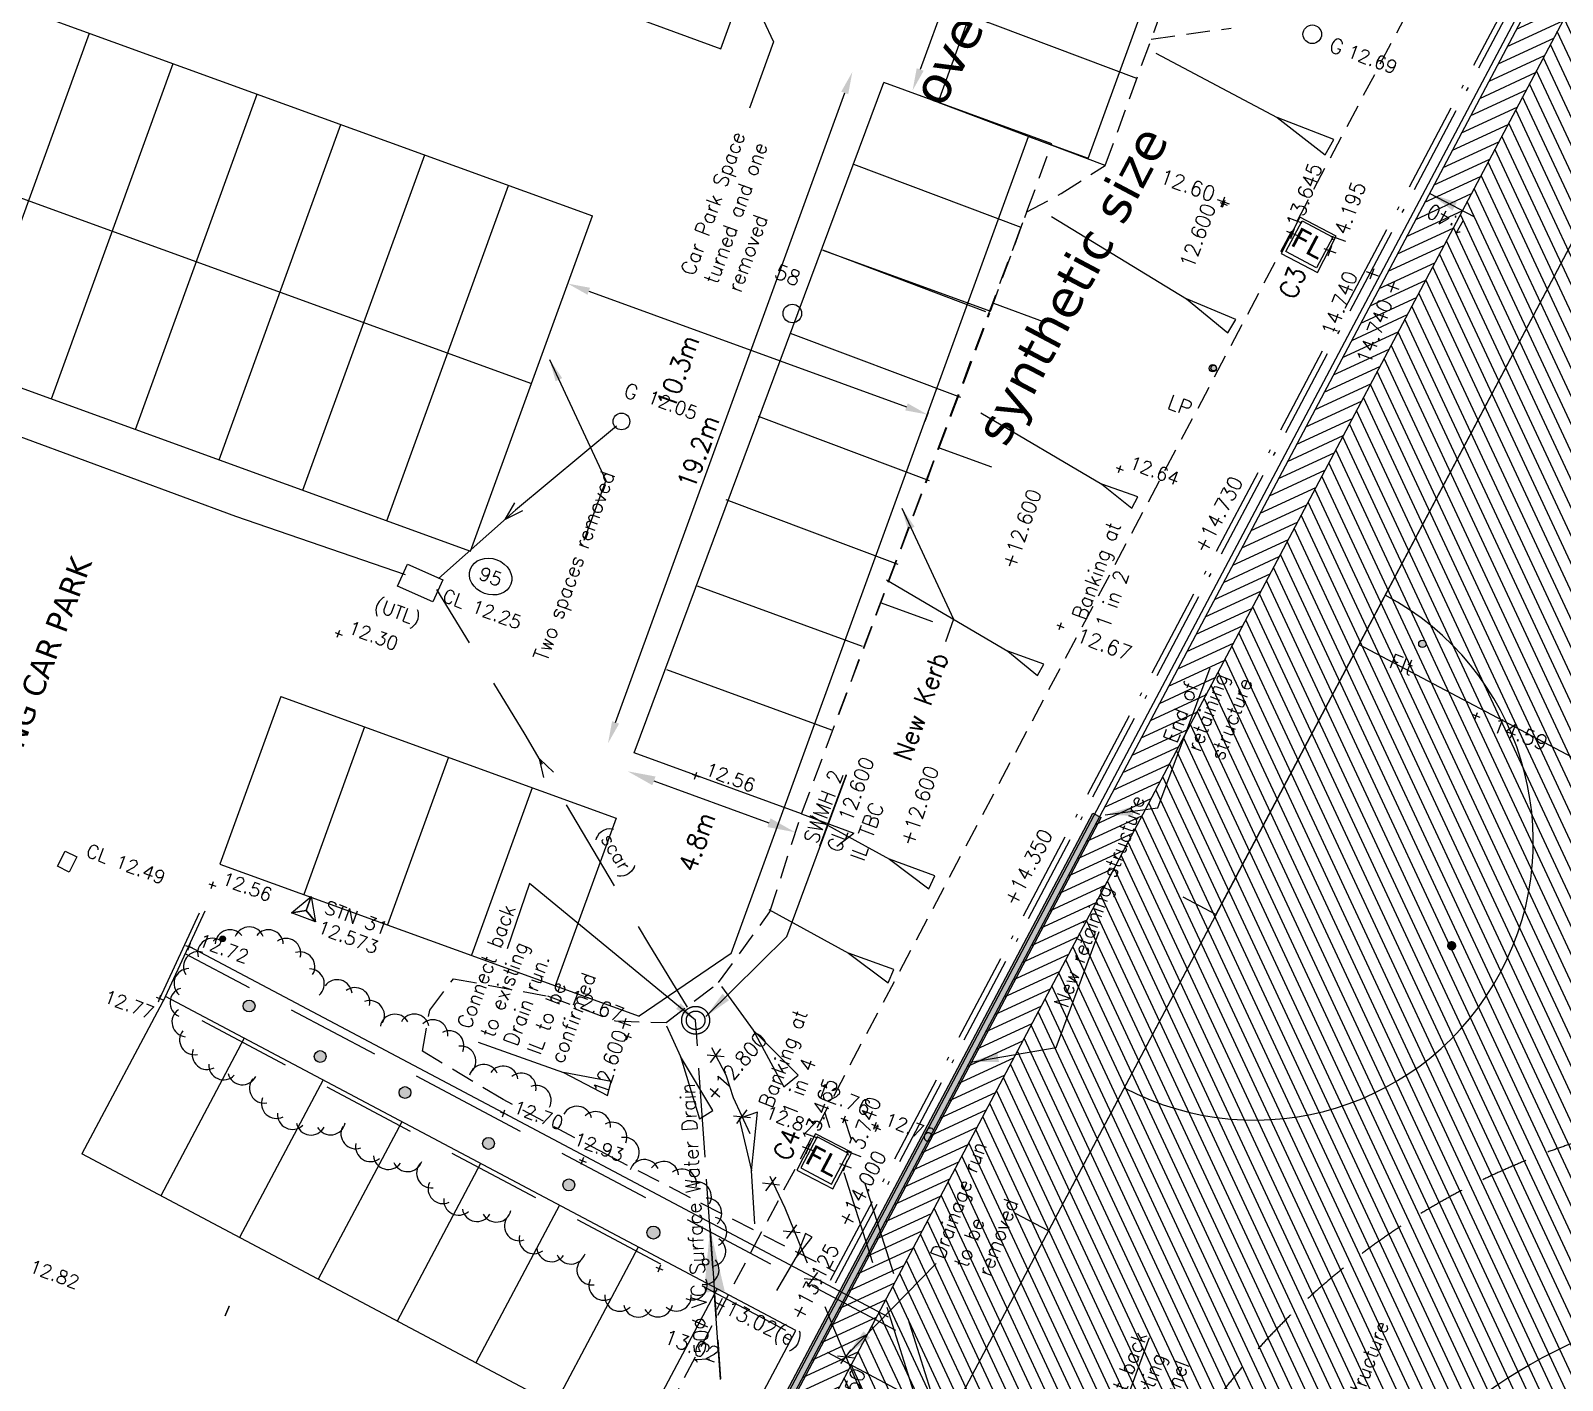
# Model space of a CAD drawing. Header units: millimetres. Extents: x 521005098 to 521837086, y 174609906 to 175681253.
# Drawn here: x 521349191 to 521390415, y 174689188 to 174725513 of the extents above; entities that cross this region are included whole.
import ezdxf
from ezdxf.enums import TextEntityAlignment as Align

# ---------------------------------------------------------------- set-up
doc = ezdxf.new("R2010")
doc.units = ezdxf.units.MM
doc.header["$LTSCALE"] = 200
for name, pattern in [('layout$0$ACAD_ISO10W100', [18.5, 12, -3, 0.5, -3]), ('layout$0$DASHED', [19.05, 12.7, -6.35]), ('layout$0$HIDDEN', [9.525, 6.35, -3.175]), ('layout$0$HIDDEN2', [4.7625, 3.175, -1.5875]), ('layout$0$layout$0$ACAD_ISO02W100', [15, 12, -3]), ('layout$0$survey$0$DASHED', [19.05, 12.7, -6.35])]:
    doc.linetypes.add(name, pattern=pattern)
for name, color, linetype in [('Gt Hatch', 8, 'Continuous'), ('GT retwall', 6, 'Continuous'), ('layout$0$12', 1, 'Continuous'), ('layout$0$5-A-Side', 1, 'Continuous'), ('layout$0$59', 8, 'Continuous'), ('layout$0$ED-STORM', 3, 'Continuous'), ('layout$0$FL', 5, 'Continuous'), ('layout$0$GT Car Park', 7, 'Continuous'), ('layout$0$GT Landdrain', 150, 'layout$0$ACAD_ISO10W100'), ('layout$0$GT0-35TXT', 3, 'Continuous'), ('layout$0$HOCKEY', 7, 'Continuous'), ('layout$0$Kerb', 7, 'Continuous'), ('layout$0$layout$0$GT Drain text', 3, 'Continuous'), ('layout$0$layout$0$GTSWD', 150, 'layout$0$layout$0$ACAD_ISO02W100'), ('layout$0$PGM-BATTER-FILL', 8, 'Continuous'), ('layout$0$survey$0$CONTROL', 8, 'Continuous'), ('layout$0$survey$0$DETAIL', 8, 'Continuous'), ('layout$0$survey$0$LEVEL', 8, 'Continuous'), ('layout$0$survey$0$MH_NUMBER', 8, 'Continuous'), ('layout$0$survey$0$ROAD', 8, 'Continuous'), ('layout$0$survey$0$SERVICE', 8, 'Continuous'), ('layout$0$survey$0$TEXT_SERVICE', 8, 'Continuous'), ('layout$0$survey$0$VEGETATION', 8, 'Continuous')]:
    doc.layers.add(name, color=color, linetype=linetype)
doc.layers.add('layout$0$DIMENSIONS', color=7, linetype='Continuous', lineweight=13)
doc.layers.add('layout$0$Fenceline', color=7, linetype='Continuous', lineweight=13)
doc.styles.add('layout$0$GT1T0250', font='romans.shx', dxfattribs={"width": 0.95, "height": 500})
doc.styles.add('layout$0$GT1TO200', font='romans.shx', dxfattribs={"width": 0.95, "height": 400})
doc.styles.add('layout$0$GTANYHEIGHT', font='romans.shx', dxfattribs={"width": 0.95})
doc.styles.add('layout$0$layout$0$GT1TO200', font='romans.shx', dxfattribs={"width": 0.95, "height": 400})
doc.styles.add('layout$0$layout$0$GTANYHEIGHT', font='romans.shx', dxfattribs={"width": 0.95})
doc.styles.add('layout$0$ROMAN', font='verdana.ttf')
doc.styles.add('layout$0$ROMANS', font='Romans.shx')
doc.styles.add('layout$0$survey$0$ROMANS', font='Romans.shx')
doc.dimstyles.new('layout$0$layout$0$DIRARROW', dxfattribs={"dimscale": 200, "dimtxt": 400, "dimasz": 8.5, "dimexe": 1, "dimexo": 1, "dimgap": 1, "dimtad": 2, "dimtih": 1, "dimtoh": 1, "dimdec": 4, "dimzin": 0, "dimdsep": 46, "dimtxsty": 'layout$0$layout$0$GT1TO200', "dimcen": 3.5, "dimclrd": 7, "dimclre": 7, "dimclrt": 3, "dimadec": 0, "dimazin": 0, "dimtfac": 1, "dimtdec": 4, "dimtofl": 0, "dimtmove": 0, "dimatfit": 3, "dimfxl": 1, "dimtolj": 1, "dimtzin": 0, "dimarcsym": 0})
doc.dimstyles.new('layout$0$layout$0$NOTEARROW', dxfattribs={"dimscale": 200, "dimtxt": 2, "dimasz": 3, "dimexe": 1, "dimexo": 1, "dimgap": 1, "dimtad": 2, "dimtih": 1, "dimtoh": 1, "dimdec": 4, "dimzin": 0, "dimdsep": 46, "dimtxsty": 'layout$0$layout$0$GTANYHEIGHT', "dimcen": 3.5, "dimclrd": 7, "dimclre": 7, "dimclrt": 3, "dimadec": 0, "dimazin": 0, "dimtfac": 1, "dimtdec": 4, "dimtofl": 0, "dimtmove": 0, "dimatfit": 3, "dimfxl": 1, "dimtolj": 1, "dimtzin": 0, "dimarcsym": 0})
doc.dimstyles.new('layout$0$NOTEARROW', dxfattribs={"dimscale": 250, "dimtxt": 2, "dimasz": 3, "dimexe": 1, "dimexo": 1, "dimgap": 1, "dimtad": 2, "dimtih": 1, "dimtoh": 1, "dimdec": 4, "dimzin": 0, "dimdsep": 46, "dimtxsty": 'layout$0$GTANYHEIGHT', "dimcen": 3.5, "dimclrd": 7, "dimclre": 7, "dimclrt": 3, "dimadec": 0, "dimazin": 0, "dimtfac": 1, "dimtdec": 4, "dimtofl": 0, "dimtmove": 0, "dimatfit": 3, "dimfxl": 1, "dimtolj": 1, "dimtzin": 0, "dimarcsym": 0})

# ---------------------------------------------------------------- blocks, each defined once
blk = doc.blocks.new('layout$0$S')
at = {"layer": 'layout$0$ED-STORM'}
blk.add_lwpolyline([(-0.5, 0.15), (0.001, 0), (-0.5, -0.151)], dxfattribs=at)
blk = doc.blocks.new('layout$0$layout$0$SCRUB')
at = {"layer": 'layout$0$layout$0$GT Drain text', "insert": (-127, 200), "char_height": 400, "width": 3468.82, "attachment_point": 1, "style": 'layout$0$layout$0$GT1TO200'}
blk.add_mtext('X', dxfattribs=at)
blk = doc.blocks.new('layout')
at = {"layer": 'layout$0$survey$0$SERVICE', "linetype": 'Continuous'}
h = blk.add_hatch(color=256, dxfattribs=at)
edge = h.paths.add_edge_path()
edge.add_arc((521386648.5, 174709010.2), 100, 0, 360)
edge = h.paths.add_edge_path()
edge.add_arc((521381006.5, 174716427.3), 100, 0, 360)
h = blk.add_hatch(color=256, dxfattribs=at)
edge = h.paths.add_edge_path()
edge.add_arc((521354360.4, 174701070.8), 75, 0, 360)
at = {"layer": 'layout$0$survey$0$VEGETATION', "linetype": 'Continuous'}
h = blk.add_hatch(color=256, dxfattribs=at)
edge = h.paths.add_edge_path()
edge.add_arc((521355070, 174699263.4), 159.2, 0, 360)
edge = h.paths.add_edge_path()
edge.add_arc((521356984.3, 174697902.9), 159.2, 0, 360)
edge = h.paths.add_edge_path()
edge.add_arc((521359266.6, 174696934.1), 159.2, 0, 360)
edge = h.paths.add_edge_path()
edge.add_arc((521361514.1, 174695564.1), 159.2, 0, 360)
edge = h.paths.add_edge_path()
edge.add_arc((521363675.7, 174694448.6), 159.2, 0, 360)
edge = h.paths.add_edge_path()
edge.add_arc((521365950.8, 174693166.3), 175.1, 0, 360)
edge = h.paths.add_edge_path()
edge.add_arc((521350694.9, 174681633.1), 286.5, 0, 360)
at = {"layer": 'layout$0$12', "color": 7}
for p, q in [((521361302.4, 174695023.9), (521359053.8, 174690783.1)), ((521363422.7, 174693899.6), (521361174.2, 174689658.9)), ((521365543.1, 174692775.4), (521363294.6, 174688534.6)), ((521367663.5, 174691651.1), (521365415, 174687410.3))]:
    blk.add_line(p, q, dxfattribs=at)
at = {"layer": 'layout$0$12', "color": 7, "flags": 128}
for points in [[(521367535.3, 174686286.1), (521369783.9, 174690526.8), (521352820.8, 174699521)], [(521367535.3, 174686286.1), (521350572.3, 174695280.2)]]:
    blk.add_lwpolyline(points, dxfattribs=at)
at = {"layer": 'layout$0$5-A-Side', "color": 7, "const_width": 125}
blk.add_lwpolyline([(521387380.8, 174700913.6, -1), (521387491.3, 174700855.1, -1)], format="xyb", close=True, dxfattribs=at)
at = {"layer": 'layout$0$5-A-Side', "color": 7}
blk.add_arc((521382131.8, 174703693), 7500, 242.11325, 62.08269, dxfattribs=at)
at = {"layer": 'layout$0$59', "color": 8, "linetype": 'Continuous'}
blk.add_solid([(521354521.3, 174691202), (521354403.6, 174690926.1), (521354558.1, 174691186.3), (521354440.4, 174690910.4)], dxfattribs=at)
at = {"layer": 'layout$0$ED-STORM'}
for points in [[(521359276.3, 174710865.7), (521354717.6, 174712437.2), (521347662.6, 174715036.3), (521340395.8, 174717648), (521337676.1, 174718627.4)], [(521364960.3, 174714865.4), (521362244, 174712603.1), (521360165.4, 174710767.4)]]:
    blk.add_lwpolyline(points, dxfattribs=at)
at = {"layer": 'layout$0$ED-STORM', "linetype": 'layout$0$DASHED', "flags": 128}
blk.add_lwpolyline([(521376124.2, 174678346.1), (521373638.7, 174683984.3), (521370810.2, 174690592), (521369493.5, 174693822.3), (521368108, 174696791), (521367910.6, 174697404.2), (521367392.7, 174698383.7), (521365826.2, 174700931.8), (521362501.7, 174706568.8), (521360123.1, 174710474.5)], dxfattribs=at)
at = {"layer": 'layout$0$ED-STORM'}
blk.add_ellipse((521361571.7, 174710820.8), major_axis=(546.6, -203.5), ratio=0.8266745, dxfattribs=at)
at = {"layer": 'layout$0$Fenceline', "linetype": 'layout$0$HIDDEN', "ltscale": 0.5}
for p, q in [((521365900.5, 174687578.3), (521413510.8, 174777490.9)), ((521378113.9, 174721886.2), (521379784.4, 174726475.9)), ((521378113.9, 174721886.2), (521379352, 174725287.8)), ((521379352, 174725287.8), (521381498.3, 174725582.6)), ((521364680.6, 174695271.7), (521370834.6, 174692118.5))]:
    blk.add_line(p, q, dxfattribs=at)
at = {"layer": 'layout$0$Fenceline'}
for p, q in [((521368201.8, 174686254.5), (521415812.2, 174776167.1)), ((521368404.6, 174686316.8), (521415874.5, 174775964.3)), ((521368134.3, 174686234.5), (521377779.8, 174704449.4)), ((521368476.8, 174686346.5), (521378000.7, 174704332.4)), ((521377779.8, 174704449.4), (521378000.7, 174704332.4))]:
    blk.add_line(p, q, dxfattribs=at)
at = {"layer": 'layout$0$Fenceline', "linetype": 'layout$0$HIDDEN', "ltscale": 0.5}
for points in [[(521369089.3, 174701793.2), (521369935, 174704431.1), (521376002.7, 174720638.5), (521376925.2, 174721125.9), (521378113.9, 174721886.2)], [(521364680.6, 174695271.7), (521361904.8, 174696744.1), (521359736.3, 174698044), (521359930.1, 174699147.7), (521360569.2, 174699996.5), (521363105.1, 174699534), (521364930.2, 174698861.1), (521366294.4, 174698815.2), (521367707.3, 174699893), (521369089.3, 174701793.2)]]:
    blk.add_lwpolyline(points, dxfattribs=at)
at = {"layer": 'layout$0$FL', "color": 3}
for points in [[(521383823.2, 174719008.3), (521384329.4, 174719984.8), (521383352.8, 174720491.1), (521382846.6, 174719514.5)], [(521383801.2, 174719127), (521382972.7, 174719565.7), (521383411.4, 174720394.3), (521384239.9, 174719955.5)], [(521370784.4, 174694341.9), (521371290.7, 174695318.5), (521370314.1, 174695824.8), (521369807.8, 174694848.2)], [(521371184, 174695299.3), (521370355.5, 174695738.1), (521369916.8, 174694909.5), (521370745.3, 174694470.8)]]:
    blk.add_lwpolyline(points, close=True, dxfattribs=at)
at = {"layer": 'layout$0$GT Car Park', "color": 7, "ltscale": 0.4}
for p, q in [((521373612.7, 174723583.2), (521375275.1, 174728150.6)), ((521374363.1, 174727848.3), (521373132.5, 174724467.3)), ((521376673.2, 174722469.3), (521372153.3, 174724114.4)), ((521364934.2, 174706894.7), (521371100.5, 174723836.5)), ((521370512, 174719603.5), (521375022.5, 174717961.8)), ((521365965.7, 174705322.7), (521369060.3, 174704196.3))]:
    blk.add_line(p, q, dxfattribs=at)
at = {"layer": 'layout$0$GT Car Park', "linetype": 'ByBlock', "ltscale": 0.4}
blk.add_line((521364210.9, 174718499.5), (521372763.2, 174715386.7), dxfattribs=at)
at = {"layer": 'layout$0$GT Car Park', "color": 7, "ltscale": 0.4}
for points in [[(521371006.5, 174723870.7), (521371194.5, 174723802.3), (521371305.7, 174724400.3)], [(521373038.5, 174724501.5), (521373226.4, 174724433.1), (521372927.2, 174723903.5)], [(521364840.2, 174706928.9), (521365028.2, 174706860.4), (521364729, 174706330.8)], [(521365922.9, 174705205.2), (521366008.4, 174705440.1), (521365260.9, 174705579.2)], [(521369017.5, 174704078.8), (521369103, 174704313.8), (521369765.1, 174703939.8)]]:
    blk.add_solid(points, dxfattribs=at)
at = {"layer": 'layout$0$GT Car Park', "linetype": 'ByBlock', "ltscale": 0.4}
for points in [[(521364176.7, 174718405.6), (521364245.1, 174718593.5), (521363647.1, 174718704.7)], [(521372729, 174715292.8), (521372797.4, 174715480.7), (521373327, 174715181.5)]]:
    blk.add_solid(points, dxfattribs=at)
at = {"layer": 'layout$0$GT Landdrain'}
for p, q in [((521370721, 174691882.4), (521410347.5, 174766724.7)), ((521370853.5, 174691812.2), (521410480, 174766654.5))]:
    blk.add_line(p, q, dxfattribs=at)
at = {"layer": 'layout$0$GT0-35TXT', "ltscale": 0.4}
for p, q in [((521375103.6, 174718175.4), (521376513.1, 174717662.4)), ((521373644.9, 174714282.8), (521375054.4, 174713769.8)), ((521372053.3, 174710125.1), (521373462.8, 174709612.1)), ((521369935, 174704431.1), (521371344.6, 174703918))]:
    blk.add_line(p, q, dxfattribs=at)
at = {"layer": 'layout$0$GT0-35TXT', "color": 7, "ltscale": 0.4}
blk.add_line((521373346.7, 174715235.6), (521373258.6, 174714993.6), dxfattribs=at)
at = {"layer": 'layout$0$GT0-35TXT', "ltscale": 0.4}
blk.add_lwpolyline([(521370885.2, 174703566.9), (521371344.6, 174703918)], dxfattribs=at)
at = {"layer": 'layout$0$HOCKEY'}
for p, q in [((521395676.3, 174729267.8), (521374281.1, 174688862.8)), ((521395676.3, 174729267.8), (521376583.5, 174693210.8)), ((521395676.3, 174729267.8), (521381090, 174701721.3)), ((521409180.8, 174696159.4), (521384939.5, 174708995.5)), ((521381090, 174701721.3), (521380206.2, 174702189.3)), ((521376583.5, 174693210.8), (521375699.8, 174693678.8))]:
    blk.add_line(p, q, dxfattribs=at)
at = {"layer": 'layout$0$HOCKEY', "linetype": 'layout$0$HIDDEN'}
blk.add_arc((521396832.6, 174676921.4), 19630, 62.09797, 152.09797, dxfattribs=at)
at = {"layer": 'layout$0$HOCKEY'}
blk.add_arc((521396832.6, 174676921.4), 14630, 62.09797, 152.09797, dxfattribs=at)
at = {"layer": 'layout$0$Kerb'}
blk.add_lwpolyline([(521415822.4, 174773728.9), (521469607.3, 174745248.8), (521424009.2, 174659136.2), (521370224.2, 174687616.4)], close=True, dxfattribs=at)
at = {"layer": 'layout$0$layout$0$GTSWD'}
blk.add_line((521367961.2, 174686219.5), (521367088.5, 174698878.5), dxfattribs=at)
at = {"layer": 'layout$0$layout$0$GTSWD', "color": 7}
blk.add_circle((521367088.5, 174698878.5), 375, dxfattribs=at)
at = {"layer": 'layout$0$layout$0$GTSWD', "color": 6}
blk.add_circle((521367088.5, 174698878.5), 250, dxfattribs=at)
at = {"layer": 'layout$0$PGM-BATTER-FILL', "color": 7}
for points in [[(521379477.5, 174724906.4, -4586), (521382742.3, 174723171.6, -3778), (521384034.9, 174722172, -3239), (521384265.8, 174722582.3, -3239), (521382742.3, 174723171.6, -3778)], [(521376668.9, 174720515, -4268), (521380302, 174718293.3, -3558), (521381409.1, 174717380.3, -3085), (521381623.9, 174717734.6, -3085), (521380302, 174718293.3, -3558)], [(521374761.2, 174715228.6, -4850), (521378021.8, 174713309.1, -4034), (521378825, 174712660.9, -3490), (521378991.1, 174712964.7, -3490), (521378021.8, 174713309.1, -4034)], [(521372226.4, 174710729.8, -4850), (521375487.1, 174708810.4, -4034), (521376290.3, 174708162.1, -3490), (521376456.4, 174708465.9, -3490), (521375487.1, 174708810.4, -4034)], [(521370162.5, 174704386.9, -4850), (521372302.5, 174703214.9, -4034), (521373368.9, 174702416.3, -3490), (521373527.3, 174702769.3, -3490), (521372302.5, 174703214.9, -4034)], [(521369061, 174701858.8, -4850), (521371201, 174700686.7, -4034), (521372267.4, 174699888.2, -3490), (521372425.8, 174700241.1, -3490), (521371201, 174700686.7, -4034)], [(521367783.3, 174699791.6, -4850), (521368638.7, 174698613.7, -4034), (521369464.5, 174697089.8, -3490), (521369847.1, 174697401.9, -3490), (521368638.7, 174698613.7, -4034)], [(521366302.2, 174698731.7, -4850), (521366685.1, 174697906.6, -4034), (521367191.1, 174696230.5, -3490), (521367550.8, 174696452.8, -3490), (521366685.1, 174697906.6, -4034)], [(521361236.3, 174698290.4, -4850), (521363536.3, 174697475.8, -4034), (521364716.7, 174696858.1, -3490), (521364816.6, 174697231.8, -3490), (521363536.3, 174697475.8, -4034)], [(521368682.2, 174693404.7, -4850), (521368592, 174694828.3, -4034), (521368750.7, 174696404.7, -3490), (521368259.6, 174696236.4, -3490), (521368592, 174694828.3, -4034)], [(521369273.7, 174691605.6, -4340), (521369789.6, 174692497.8, -3997), (521370220.6, 174693041.8, -3768), (521370047.7, 174693142.3, -3768), (521369789.6, 174692497.8, -3997)]]:
    blk.add_polyline3d(points, dxfattribs=at)
at = {"layer": 'layout$0$survey$0$CONTROL', "linetype": 'Continuous', "flags": 128}
blk.add_lwpolyline([(521356602.7, 174701835.1), (521356742.3, 174702209.9), (521356857.6, 174701526.8), (521356602.7, 174701835.1), (521356208.3, 174701768.5), (521356742.3, 174702209.9), (521356602.7, 174701835.1), (521356857.6, 174701526.8), (521356208.3, 174701768.5), (521356602.7, 174701835.1)], dxfattribs=at)
at = {"layer": 'layout$0$survey$0$DETAIL', "color": 6, "linetype": 'Continuous'}
for p, q in [((521377650.3, 174722072.9), (521379292.1, 174726583.7)), ((521368048.7, 174700679.3), (521376049.2, 174722660.6)), ((521376049.2, 174722660.6), (521377651.9, 174722077.3)), ((521354286, 174703083.6), (521365565.8, 174698989)), ((521368048.7, 174700679.3), (521365565.8, 174698989))]:
    blk.add_line(p, q, dxfattribs=at)
at = {"layer": 'layout$0$survey$0$DETAIL', "color": 7, "linetype": 'Continuous'}
for p, q in [((521378959.3, 174724222.1), (521374462.3, 174725917.4)), ((521378113.9, 174721886.2), (521373612.7, 174723583.2)), ((521375847.8, 174720215.6), (521371345.6, 174721912.9))]:
    blk.add_line(p, q, dxfattribs=at)
at = {"layer": 'layout$0$survey$0$DETAIL', "linetype": 'Continuous'}
for p, q in [((521347497.5, 174716420.5), (521350774.5, 174725443.8)), ((521349753.3, 174715601.2), (521353030.4, 174724624.6)), ((521352009.1, 174714782), (521355286.2, 174723805.3)), ((521354265, 174713962.7), (521357542, 174722986)), ((521356520.8, 174713143.4), (521359797.9, 174722166.8)), ((521358776.6, 174712324.2), (521362053.7, 174721347.5)), ((521361032.5, 174711504.9), (521364309.5, 174720528.3)), ((521355923.9, 174707595.5), (521354286, 174703083.6)), ((521358179.9, 174706776.6), (521356542, 174702264.7)), ((521360435.8, 174705957.7), (521358798, 174701445.8)), ((521362691.8, 174705138.7), (521361053.9, 174700626.8)), ((521364947.7, 174704319.8), (521363309.9, 174699807.9)), ((521352820.8, 174699521), (521350572.3, 174695280.2)), ((521354941.2, 174698396.7), (521352692.7, 174694155.9)), ((521357061.6, 174697272.4), (521354813.1, 174693031.7)), ((521359182, 174696148.2), (521356933.4, 174691907.4))]:
    blk.add_line(p, q, dxfattribs=at)
at = {"layer": 'layout$0$survey$0$DETAIL', "linetype": 'layout$0$survey$0$DASHED'}
for p, q in [((521373008.5, 174688723.5), (521370570, 174696406.4)), ((521373575.3, 174688425.3), (521371103.6, 174696212.7))]:
    blk.add_line(p, q, dxfattribs=at)
at = {"layer": 'layout$0$survey$0$DETAIL', "linetype": 'Continuous', "flags": 128}
for points in [[(521339495.3, 174729540.2), (521364309.5, 174720528.3)], [(521337856.8, 174725028.5), (521362671, 174716016.6)], [(521336218.3, 174720516.8), (521361032.5, 174711504.9)], [(521361922.1, 174696376.5), (521353454.1, 174700860)], [(521372277.9, 174690887.4), (521361922.1, 174696376.5)]]:
    blk.add_lwpolyline(points, dxfattribs=at)
at = {"layer": 'layout$0$survey$0$DETAIL', "linetype": 'layout$0$survey$0$DASHED', "flags": 128}
for points in [[(521361819.2, 174696182), (521353351.2, 174700665.5)], [(521372476.4, 174690533.2), (521361819.1, 174696182.1)]]:
    blk.add_lwpolyline(points, dxfattribs=at)
at = {"layer": 'layout$0$survey$0$LEVEL'}
for p, q in [((521366995.9, 174705500), (521367183.3, 174705430.2)), ((521367054.7, 174705371.4), (521367124.5, 174705558.8))]:
    blk.add_line(p, q, dxfattribs=at)
at = {"layer": 'layout$0$survey$0$LEVEL', "flags": 128}
for points in [[(521381209.9, 174720889.7), (521381397.3, 174720819.9)], [(521381268.7, 174720761), (521381338.5, 174720948.5)], [(521378406.7, 174713752.6), (521378594.1, 174713682.8)], [(521378465.5, 174713624), (521378535.3, 174713811.4)], [(521376810.3, 174709521), (521376997.8, 174709451.3)], [(521376869.1, 174709392.4), (521376938.9, 174709579.9)], [(521357385.6, 174709315.6), (521357573.1, 174709245.8)], [(521357444.5, 174709187), (521357514.3, 174709374.4)], [(521388004.6, 174707105), (521388192.1, 174707035.2)], [(521388063.5, 174706976.4), (521388133.2, 174707163.8)], [(521353987.6, 174702554.5), (521354175, 174702484.7)], [(521354046.4, 174702425.9), (521354116.2, 174702613.4)], [(521353360.4, 174700894.9), (521353547.9, 174700825.1)], [(521353419.2, 174700766.3), (521353489, 174700953.7)], [(521352570.3, 174699503.2), (521352757.8, 174699433.4)], [(521352629.2, 174699374.6), (521352698.9, 174699562)], [(521365169, 174698481.6), (521365356.4, 174698411.8)], [(521365227.8, 174698353), (521365297.6, 174698540.4)], [(521361828.4, 174696411.3), (521362015.8, 174696341.6)], [(521361887.2, 174696282.7), (521361957, 174696470.2)], [(521370994.6, 174696247.8), (521371182, 174696178)], [(521371053.4, 174696119.2), (521371123.2, 174696306.7)], [(521371823.6, 174696079.9), (521372011, 174696010.1)], [(521371872.6, 174696012.3), (521372060, 174695942.5)], [(521371882.4, 174695951.3), (521371952.2, 174696138.7)], [(521371931.4, 174695883.7), (521372001.2, 174696071.1)], [(521363952.1, 174695133.7), (521364139.6, 174695063.9)], [(521364011, 174695005), (521364080.7, 174695192.5)], [(521366018.6, 174692235.7), (521366206, 174692165.9)], [(521366077.4, 174692107.1), (521366147.2, 174692294.5)]]:
    blk.add_lwpolyline(points, dxfattribs=at)
at = {"layer": 'layout$0$survey$0$ROAD', "linetype": 'Continuous'}
blk.add_line((521367762.6, 174725022), (521369402, 174729526.2), dxfattribs=at)
at = {"layer": 'layout$0$survey$0$ROAD', "color": 7, "linetype": 'Continuous'}
for p, q in [((521365433.1, 174706076.4), (521372153.3, 174724114.4)), ((521374901.9, 174717948.5), (521370512, 174719603.5)), ((521374222.6, 174715639.7), (521369645.8, 174717365.2)), ((521373379.1, 174713392.8), (521368779.6, 174715126.9)), ((521372535.5, 174711146), (521367913.4, 174712888.5)), ((521371576.7, 174708941.6), (521367138.5, 174710563.9)), ((521370755.9, 174706686.3), (521366317.6, 174708308.6)), ((521355924.1, 174707595.9), (521364947.7, 174704319.8)), ((521369935, 174704431.1), (521365433.1, 174706076.4))]:
    blk.add_line(p, q, dxfattribs=at)
at = {"layer": 'layout$0$survey$0$ROAD', "color": 7, "linetype": 'layout$0$HIDDEN2'}
for p, q in [((521375022.5, 174717961.8), (521376673.2, 174722469.3)), ((521369935, 174704431.1), (521375004.9, 174717909.6))]:
    blk.add_line(p, q, dxfattribs=at)
at = {"layer": 'layout$0$survey$0$ROAD', "linetype": 'Continuous', "flags": 128}
blk.add_lwpolyline([(521340737.8, 174734926.3), (521367762.6, 174725022)], dxfattribs=at)
at = {"layer": 'layout$0$survey$0$ROAD', "linetype": 'layout$0$survey$0$DASHED', "flags": 128}
for points in [[(521352664.1, 174699468.3), (521354081.3, 174702519.6)], [(521352820.8, 174699521), (521354143.8, 174702369.3)], [(521372881.9, 174688748.4), (521352664.1, 174699468.3)]]:
    blk.add_lwpolyline(points, dxfattribs=at)
at = {"layer": 'layout$0$survey$0$SERVICE', "linetype": 'Continuous', "flags": 128}
for points in [[(521360017.5, 174710140.6), (521359068.2, 174710565.4), (521359333.8, 174711158.7), (521360283, 174710733.8)], [(521350429.6, 174703277.8), (521350223.7, 174702866.5), (521349910.7, 174703023.3), (521350116.7, 174703434.6)]]:
    blk.add_lwpolyline(points, close=True, dxfattribs=at)
at = {"layer": 'layout$0$survey$0$SERVICE', "linetype": 'Continuous'}
for centre, radius in [((521383684.2, 174725415.8), 250), ((521369691.3, 174717901.4), 250), ((521381006.5, 174716427.3), 100), ((521381030, 174716431.2), 75), ((521365092.3, 174714994.7), 225), ((521386648.5, 174709010.2), 100), ((521354360.4, 174701070.8), 75), ((521367358.4, 174692373.7), 85)]:
    blk.add_circle(centre, radius, dxfattribs=at)
at = {"layer": 'layout$0$survey$0$VEGETATION', "linetype": 'Continuous'}
for centre, radius in [((521355070, 174699263.4), 159.2), ((521356984.3, 174697902.9), 159.2), ((521359266.6, 174696934.1), 159.2), ((521361514.1, 174695564.1), 159.2), ((521363675.7, 174694448.6), 159.2), ((521365950.8, 174693166.3), 175.1)]:
    blk.add_circle(centre, radius, dxfattribs=at)
for centre, start, end in [((521354555.7, 174700915.6), 37.6522, 176.92393), ((521355073.9, 174700993.8), 20.23389, 159.50562), ((521355591.7, 174700913.2), 2.81558, 142.08732), ((521354084.7, 174700685.9), 55.0705, 194.34223), ((521356061.7, 174700681.4), 345.39728, 124.66901), ((521353704.1, 174700325.7), 72.48881, 211.76054), ((521356440.7, 174700319.5), 327.97897, 107.2507), ((521353448.7, 174699868.1), 89.90711, 229.17885), ((521356694, 174699860.8), 310.56067, 89.8324), ((521353342, 174699355.1), 107.32542, 246.59715), ((521357441.3, 174699571.8), 5.04884, 144.32057), ((521357919.9, 174699358.5), 347.63054, 126.90227), ((521358312.8, 174699011.6), 330.21223, 109.48396), ((521353393.8, 174698833.6), 124.74373, 264.01546), ((521358994.7, 174698643.1), 29.40443, 168.67616), ((521359518.7, 174698646.1), 11.98612, 151.25785), ((521360019.6, 174698492.1), 354.56782, 133.83955), ((521353599.3, 174698351.6), 142.16203, 281.43376), ((521360451.5, 174698195.3), 337.14951, 116.42124), ((521353939.7, 174697953.1), 159.58034, 298.85207), ((521360774.6, 174697782.7), 319.7312, 99.00293), ((521354383.7, 174697674.9), 176.99865, 316.27038), ((521361385.8, 174697289.7), 24.61431, 163.88604), ((521361908.3, 174697249), 7.19601, 146.46774), ((521354890.7, 174697542.3), 194.41695, 333.68868), ((521355479.2, 174697049.1), 139.92878, 279.20051), ((521362394.6, 174697053.7), 349.7777, 129.04943), ((521355803.8, 174696637.7), 157.34708, 296.61881), ((521362800.1, 174696721.8), 332.3594, 111.63113), ((521356236.6, 174696342.3), 174.76539, 314.03712), ((521363894.4, 174696165.1), 13.10333, 152.37506), ((521364398.2, 174696020.9), 355.68502, 134.95675), ((521356738, 174696190.1), 192.18369, 331.45543), ((521357262, 174696194.9), 209.602, 348.87373), ((521357941.9, 174695820.8), 150.4098, 289.68153), ((521364835.7, 174695732.5), 338.26671, 117.53845), ((521358335.9, 174695475.3), 167.82811, 307.09984), ((521365166.9, 174695326.4), 320.84841, 100.12014), ((521358815.3, 174695263.6), 185.24641, 324.51815), ((521365709.6, 174694731), 23.46267, 162.7344), ((521359336.1, 174695205.1), 202.66472, 341.93645), ((521359978, 174694767.3), 137.78161, 277.05334), ((521366231.1, 174694679.8), 6.04436, 145.31609), ((521366713.4, 174694474.8), 348.62605, 127.89778), ((521360287, 174694344), 155.19992, 294.47165), ((521367112.2, 174694134.8), 331.20775, 110.47948), ((521360708.5, 174694032.6), 172.61822, 311.88995), ((521367390.9, 174693691.1), 313.78944, 93.06117), ((521361203.9, 174693861.7), 190.03653, 329.30826), ((521361727.7, 174693846.9), 207.45483, 346.72656), ((521362342.4, 174693345.5), 149.96572, 289.23745), ((521367524, 174693184.2), 296.37114, 75.64287), ((521362733.8, 174692997), 167.38403, 306.65576), ((521363211.5, 174692781.6), 184.80233, 324.07406), ((521367499.3, 174692660.8), 278.95283, 58.22456), ((521363731.8, 174692719.1), 202.22064, 341.49237), ((521364293.3, 174692157.8), 139.60638, 278.87811), ((521367319.1, 174692168.7), 261.53452, 40.80625), ((521364615.5, 174691744.6), 157.02469, 296.29642), ((521366999.8, 174691753.2), 244.11622, 23.38795), ((521365046.7, 174691446.8), 174.44299, 313.71472), ((521366570.8, 174691452.3), 226.69791, 5.96964), ((521365547.3, 174691291.7), 191.8613, 331.13303), ((521366071.3, 174691293.6), 209.27961, 348.55134)]:
    blk.add_arc(centre, 400, start, end, dxfattribs=at)
at = {"layer": 'layout$0$ED-STORM', "linetype": 'Continuous'}
for p, xscale, yscale, zscale, rotation in [((521361962.5, 174712354.5), 999.999999977504, 1000, 1000, 223.3200445735974), ((521362886.1, 174705917.1), 1000.000000005033, 1000.000000005033, 1000.000000005033, 119.9899134272958)]:
    blk.add_blockref('layout$0$S', p, dxfattribs=dict(at, xscale=xscale, yscale=yscale, zscale=zscale, rotation=rotation))
at = {"layer": 'layout$0$layout$0$GT Drain text'}
for p, rotation in [((521367642.9, 174697892.6), 113.5530243292652), ((521368350.7, 174696250.7), 113.5530243292652), ((521369131.9, 174694442.1), 113.5530248169265), ((521369691.3, 174693158.7), 113.5530248169265), ((521370250.8, 174691875.3), 113.5530248169265), ((521371153.3, 174689790.5), 113.1738457955976)]:
    blk.add_blockref('layout$0$layout$0$SCRUB', p, dxfattribs=dict(at, rotation=rotation))
at = {"layer": 'layout$0$DIMENSIONS', "char_height": 1000, "attachment_point": 5, "rotation": 62.09797, "style": 'layout$0$ROMAN'}
for s, insert in [('overall size', (521375102.5, 174727054.8)), ('synthetic size', (521377322.8, 174718596.9))]:
    blk.add_mtext(s, dxfattribs=dict(at, insert=insert))
at = {"layer": 'layout$0$ED-STORM', "style": 'layout$0$ROMANS'}
blk.add_text('95', height=360, rotation=339.57696, dxfattribs=at).set_placement((521361571.7, 174710820.8), align=Align.MIDDLE_CENTER)
at = {"layer": 'layout$0$ED-STORM', "linetype": 'Continuous', "style": 'layout$0$ROMANS'}
for s, rotation, p in [('(UTL)', 339.57696, (521358363.3, 174709821.7)), ('(scar)', 300.51251, (521364325.1, 174703891.2))]:
    blk.add_text(s, height=360, rotation=rotation, dxfattribs=at).set_placement(p, align=Align.BOTTOM_LEFT)
at = {"layer": 'layout$0$FL', "color": 3, "style": 'layout$0$GT1T0250', "width": 0.95}
for s, p in [('C3', (521383230.1, 174718250.3)), ('C4', (521369620.2, 174695060.5))]:
    blk.add_text(s, height=500, rotation=68.29597, dxfattribs=at).set_placement(p)
at = {"layer": 'layout$0$FL', "color": 3, "char_height": 562.5, "width": 937.5, "rotation": 332.09797, "style": 'layout$0$ROMAN'}
for insert, attachment_point in [((521384098.6, 174719840.7), 3), ((521384098.6, 174719840.7), 3), ((521370760.9, 174694652.2), 9), ((521370760.9, 174694652.2), 9)]:
    blk.add_mtext('FL', dxfattribs=dict(at, insert=insert, attachment_point=attachment_point))
at = {"layer": 'layout$0$GT Car Park', "color": 3, "ltscale": 0.4, "char_height": 400, "width": 5505.856, "attachment_point": 1, "rotation": 70, "style": 'layout$0$GT1TO200'}
for s, insert in [('Car Park Space turned and one removed', (521366667.8, 174719031)), ('Two spaces removed', (521362710.3, 174708657))]:
    blk.add_mtext(s, dxfattribs=dict(at, insert=insert))
at = {"layer": 'layout$0$GT Car Park', "color": 3, "ltscale": 0.4, "char_height": 500, "attachment_point": 5, "rotation": 70, "style": 'layout$0$GTANYHEIGHT'}
for s, insert in [('10.3m', (521366614.8, 174716335.8)), ('19.2m', (521367160.8, 174714181.7)), ('New Kerb', (521373150.2, 174707329.3)), ('4.8m', (521367122.2, 174703685.8))]:
    blk.add_mtext(s, dxfattribs=dict(at, insert=insert))
at = {"layer": 'layout$0$GT0-35TXT', "style": 'layout$0$GT1TO200', "width": 0.95}
blk.add_text('1:40', height=400, rotation=151.62446, dxfattribs=at).set_placement((521387908, 174720330.8))
at = {"layer": 'layout$0$GT0-35TXT', "color": 3, "char_height": 400, "width": 20360.17, "attachment_point": 1, "style": 'layout$0$GT1TO200'}
for s, insert, rotation in [('13.645', (521382968.6, 174720312.8), 69.58), ('14.195', (521384138.2, 174719814.4), 69.58), ('12.600', (521380101.8, 174719228.5), 69.58), ('+', (521380995.6, 174720788.7), 69.57696), ('+', (521382866.3, 174719934.2), 69.57696), ('+', (521383871.4, 174719474.5), 69.57696), ('+', (521385008.5, 174718851.1), 69.57696), ('14.740', (521383917.8, 174717402.1), 69.58), ('+', (521385562.6, 174718497.6), 69.57696), ('14.740', (521384859.6, 174716654.6), 69.58), ('+14.730', (521380463.6, 174711598.5), 62.58), ('+12.600', (521375296, 174711128.4), 70.57696), ('+12.600', (521372557.9, 174703670.5), 71.24683), ('+14.350', (521375343.2, 174702105.9), 62.58), ('12.600+', (521364311.6, 174696970.3), 71.24683), ('+12.800', (521367298.1, 174696919.6), 49.33951), ('13.465', (521369927.2, 174695685), 69.58), ('13.740', (521371096.8, 174695186.5), 69.58), ('+', (521369824.9, 174695306.3), 69.57696), ('+', (521370830, 174694846.6), 69.57696), ('+14.000', (521370871.6, 174693453), 62.57696), ('+13.125', (521369597, 174690954.2), 62.57696), ('+13.02(e)', (521367636.4, 174691538.8), 333.76886), ('+14.850', (521370546, 174687473.1), 70)]:
    blk.add_mtext(s, dxfattribs=dict(at, insert=insert, rotation=rotation))
at = {"layer": 'layout$0$GT0-35TXT', "char_height": 400, "attachment_point": 1, "style": 'layout$0$GT1TO200'}
for s, insert, width, rotation in [('Banking at 1 in 2', (521377206.1, 174709758.5), 3195.274, 69.57696), ('End of retaining structure', (521379662.5, 174706449.7), 4021.462, 69.57696), ('New retaining structure', (521376712.6, 174699327.6), 5934.782, 69.57696), ('Banking at 1 in 4', (521368772, 174696629.7), 3195.274, 69.57696), ('Drainage run to be removed', (521373399.1, 174692562.3), 3992.718, 69.58), ('New retaining structure', (521383280.7, 174685181.2), 5934.782, 69.57696), ('Cut back existing channel', (521378074.1, 174688406.6), 3992.718, 69.57696)]:
    blk.add_mtext(s, dxfattribs=dict(at, insert=insert, width=width, rotation=rotation))
at = {"layer": 'layout$0$GT0-35TXT', "color": 7, "insert": (521347551.3, 174704063.9), "char_height": 600, "width": 20360.17, "attachment_point": 1, "rotation": 69.57696, "style": 'layout$0$GT1TO200'}
blk.add_mtext('{\\fVerdana|b0|i0|c0|p34;EXISTING CAR PARK}', dxfattribs=at)
at = {"layer": 'layout$0$layout$0$GT Drain text', "style": 'layout$0$layout$0$GT1TO200', "width": 0.95}
blk.add_text('150%%c VC Surface Water Drain', height=400, rotation=93.06751, dxfattribs=at).set_placement((521367470.6, 174689588.6))
at = {"layer": 'layout$0$layout$0$GT Drain text', "char_height": 400, "attachment_point": 1, "rotation": 69.58, "style": 'layout$0$layout$0$GT1TO200'}
for s, insert, width in [('{\\LSWMH 2\\P}CL 12.600\\PIL TBC', (521369981.4, 174703738.5), 3468.823), ('Connect back to existing Drain run.\\PIL to be confirmed', (521360652.4, 174698758.1), 4043.517)]:
    blk.add_mtext(s, dxfattribs=dict(at, insert=insert, width=width))
at = {"layer": 'layout$0$survey$0$CONTROL', "style": 'layout$0$survey$0$ROMANS'}
for s, p in [('STN 31', (521357068.7, 174701768.3)), ('12.573', (521356873.3, 174701243.5))]:
    blk.add_text(s, height=360, rotation=339.57696, dxfattribs=at).set_placement(p)
at = {"layer": 'layout$0$survey$0$LEVEL', "style": 'layout$0$survey$0$ROMANS'}
for s, height, p in [('12.69', 360, (521384586.5, 174724813.7)), ('12.60', 400, (521379538.4, 174721433.3)), ('12.05', 360, (521365753.6, 174715511.7)), ('12.64', 360, (521378722.7, 174713741.6)), ('CL 12.25', 360, (521360239.8, 174710164.5)), ('12.30', 360, (521357701.7, 174709304.6)), ('12.67', 400, (521377290.5, 174709082.2)), ('14.59', 400, (521388484.8, 174706666.2)), ('12.56', 360, (521367311.9, 174705489)), ('CL 12.49', 360, (521350652, 174703301.8)), ('12.56', 360, (521354303.6, 174702543.6)), ('12.72', 360, (521353676.5, 174700883.9)), ('12.77', 360, (521351126.2, 174699375.5)), ('12.67', 400, (521363615.7, 174699353.8)), ('12.76', 400, (521370270.9, 174696839.3)), ('12.70', 360, (521362144.4, 174696400.4)), ('12.87', 360, (521368927.1, 174696257.5)), ('12.76', 360, (521372139.7, 174696068.9)), ('12.93', 360, (521363768.3, 174695543.1)), ('12.82', 360, (521349115.9, 174692118)), ('13.02', 400, (521366190.6, 174690204.9))]:
    blk.add_text(s, height=height, rotation=339.57696, dxfattribs=at).set_placement(p)
at = {"layer": 'layout$0$survey$0$MH_NUMBER', "linetype": 'Continuous', "style": 'layout$0$survey$0$ROMANS'}
blk.add_text('58', height=400, rotation=339.57696, dxfattribs=at).set_placement((521369176.2, 174718866.1))
at = {"layer": 'layout$0$survey$0$TEXT_SERVICE', "style": 'layout$0$survey$0$ROMANS'}
for p in [(521384340.2, 174725093.2), (521365353.3, 174715796.7)]:
    blk.add_text('G', height=400, rotation=340.01348, dxfattribs=at).set_placement(p, align=Align.MIDDLE_CENTER)
at = {"layer": 'layout$0$survey$0$TEXT_SERVICE', "linetype": 'Continuous', "style": 'layout$0$survey$0$ROMANS'}
for s, p in [('LP', (521379748.9, 174715354.3)), ('Flt', (521385717.6, 174708379.4))]:
    blk.add_text(s, height=400, rotation=339.57696, dxfattribs=at).set_placement(p)
at = {"layer": 'layout$0$GT Car Park', "ltscale": 0.4}
blk.add_leader([(521368517, 174726640.5), (521369185.3, 174725207.5), (521368537.9, 174723428.7)], dimstyle='layout$0$NOTEARROW', override={"dimscale": 200, "dimgap": 1, "dimtad": 0}, dxfattribs=at)
at = {"layer": 'layout$0$GT Car Park', "linetype": 'ByBlock', "ltscale": 0.4}
blk.add_leader([(521363154.7, 174716664.6), (521364672.3, 174713410), (521364082, 174711788)], dimstyle='layout$0$NOTEARROW', override={"dimscale": 200, "dimgap": 1, "dimtad": 0}, dxfattribs=at)
at = {"layer": 'layout$0$GT Car Park', "color": 7, "ltscale": 0.4}
blk.add_leader([(521372637.7, 174712664), (521374031.4, 174709675.3), (521373810.1, 174709067.2)], dimstyle='layout$0$NOTEARROW', override={"dimscale": 200, "dimgap": 1, "dimtad": 0}, dxfattribs=at)
at = {"layer": 'layout$0$GT0-35TXT'}
for points in [[(521386852.3, 174721127.9), (521388028.6, 174720509.9)], [(521378107, 174704408.8), (521379528.5, 174704592.4), (521380932.8, 174708364)], [(521367367, 174698978.2), (521369538.5, 174701133.8), (521371148.4, 174705473.9)], [(521374492.6, 174697755.3), (521376790.6, 174698141.8), (521377946.4, 174701266.6)], [(521371170.3, 174689883.2), (521373559.5, 174692329.9)], [(521377729.6, 174681152.6), (521377507.1, 174685448.5), (521379307.9, 174690345.6)]]:
    blk.add_leader(points, dimstyle='layout$0$NOTEARROW', dxfattribs=at)
at = {"layer": 'layout$0$layout$0$GT Drain text'}
blk.add_leader([(521367088.5, 174698878.5), (521362617.9, 174702560.3), (521362013.9, 174700805.8)], dimstyle='layout$0$layout$0$NOTEARROW', dxfattribs=at)
at = {"layer": 'layout$0$layout$0$GTSWD'}
blk.add_leader([(521367475.3, 174693267.4), (521367754, 174689225)], dimstyle='layout$0$layout$0$DIRARROW', dxfattribs=at)

msp = doc.modelspace()

# ---------------------------------------------------------------- hatches: boundary and pattern name
at = {"layer": 'Gt Hatch'}
h = msp.add_hatch(dxfattribs=at)
h.set_pattern_fill('ANSI31', color=8, scale=100, angle=90, style=0)
h.set_pattern_definition([(205, (0, 0), (134.1812981, -287.75272238), [])])
h.paths.add_polyline_path([(521370224.23877, 174687616.36338), (521415822.36999, 174773728.87136), (521469607.33751, 174745248.75779), (521424009.20629, 174659136.24982)], flags=16)
h.paths.add_polyline_path([(521368404.56748, 174686316.82639), (521415874.54316, 174775964.33058), (521471427.0088, 174746548.29478), (521423957.03311, 174656900.79059)])
h = msp.add_hatch(dxfattribs=at)
h.set_pattern_fill('ANSI31', color=80, scale=100, style=0)
h.set_pattern_definition([(115, (0, 0), (-287.75272238, -134.1812981), [])])
h.paths.add_polyline_path([(521370224.23877, 174687616.36338), (521415822.36999, 174773728.87136), (521469607.33751, 174745248.75779), (521424009.20629, 174659136.24982)])
at = {"layer": 'GT retwall'}
msp.add_hatch(color=256, dxfattribs=at).paths.add_polyline_path([(521404775.21536, 174666831.6016), (521368143.06294, 174686228.98919), (521368138.90506, 174686242.50629), (521377779.80391, 174704449.43621), (521378000.74117, 174704332.44593), (521368476.8326, 174686346.45328), (521368480.99048, 174686332.93617), (521404892.20564, 174667052.53887)])

# ---------------------------------------------------------------- block references
msp.add_blockref('layout', (0, 0))

doc.saveas('drawing.dxf')
